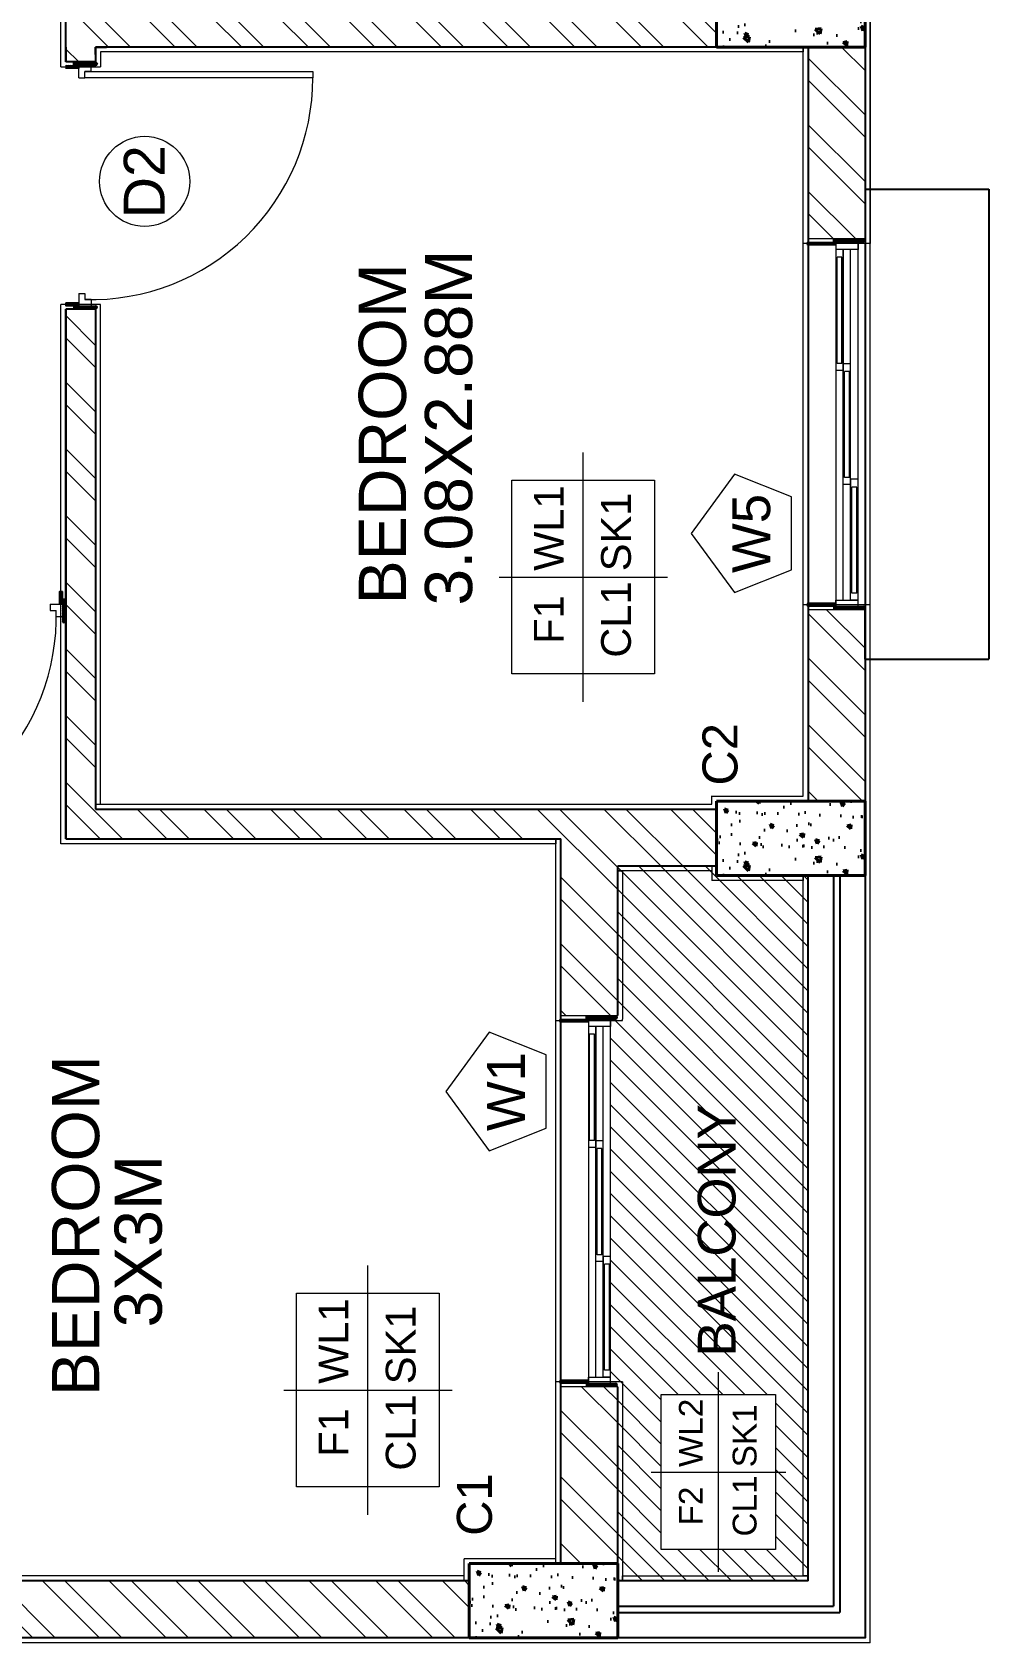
# Model space of a CAD drawing. Header units: millimetres. Extents: x 90 to 321, y 179 to 304.
# Drawn here: x 127.03 to 130.9, y 210.39 to 216.9 of the extents above; entities that cross this region are included whole.
import ezdxf

# ---------------------------------------------------------------- set-up
doc = ezdxf.new("R2010")
doc.units = ezdxf.units.MM
for name, pattern in [('DASHDOTX2', [50.8, 25.4, -12.7, 0, -12.7]), ('DASHED2', [9.525, 6.35, -3.175]), ('HIDDEN2', [4.7625, 3.175, -1.5875])]:
    doc.linetypes.add(name, pattern=pattern)
for name, color, linetype, lineweight in [('CENTERLINE', 251, 'DASHDOTX2', 15), ('COLUMN', 7, 'Continuous', 40), ('DOOR', 7, 'Continuous', 20), ('HATCH', 250, 'Continuous', 13), ('LEVEL', 251, 'Continuous', 13), ('NAMES', 252, 'Continuous', 15), ('PLASTER', 252, 'Continuous', 15)]:
    doc.layers.add(name, color=color, linetype=linetype, lineweight=lineweight)
doc.styles.get("Standard").update_dxf_attribs({"font": 'arial.ttf'})

msp = doc.modelspace()

# ---------------------------------------------------------------- hatches: boundary and pattern name
h = msp.add_hatch()
h.set_pattern_fill('ANSI31', color=256, scale=0.002, angle=90)
h.set_pattern_definition([(135, (203.481802, 15.834648), (-0.00449012806, -0.00449012806), [])])
h.paths.add_polyline_path([(127.28966, 215.79641, -1), (127.28966, 215.78441), (127.19869, 215.78441), (127.19869, 215.79641)])
h.paths.add_polyline_path([(127.22046, 215.80841), (127.22046, 215.79641), (127.19869, 215.79641), (127.1686, 215.79641), (127.1686, 215.80841)])
h.paths.add_polyline_path([(127.28966, 216.77965, -1), (127.28966, 216.76765), (127.19869, 216.76765), (127.19869, 216.77965)])
h.paths.add_polyline_path([(127.22046, 216.76765), (127.22046, 216.75565), (127.1686, 216.75565), (127.1686, 216.76765)])
h = msp.add_hatch()
h.set_pattern_fill('ANSI31', color=256, scale=0.002, angle=180)
h.set_pattern_definition([(225, (327.115984, 290.9551694), (0.00449012806, -0.00449012806), [])])
h.paths.add_polyline_path([(127.15422, 214.52091, 1), (127.16622, 214.52091), (127.16622, 214.61188), (127.15422, 214.61188)])
h.paths.add_polyline_path([(127.14222, 214.59011), (127.15422, 214.59011), (127.15422, 214.61188), (127.15422, 214.64197), (127.14222, 214.64197)])
h.paths.add_polyline_path([(126.17098, 214.52091, 1), (126.18298, 214.52091), (126.18298, 214.61188), (126.17098, 214.61188)])
h.paths.add_polyline_path([(126.18298, 214.59011), (126.19498, 214.59011), (126.19498, 214.64197), (126.18298, 214.64197)])
at = {"layer": 'COLUMN'}
h = msp.add_hatch(dxfattribs=at)
h.set_pattern_fill('AR-CONC', color=256, scale=0.001, angle=90)
h.set_pattern_definition([(140, (148.643, 144.76601), (0.0159391, 0.18218467), [0.01905, -0.20955]), (85, (148.643, 144.766), (-0.19105685, -0.0352434), [0.01524, -0.1676406]), (190.45144, (148.64433, 144.7812), (-0.17511775, 0.14694125), [0.01619, -0.17809024]), (136.1842, (148.5922, 144.766), (0.0420423, 0.27107904), [0.028575, -0.314325]), (186.63556, (148.5957, 144.7886), (-0.2474261, 0.2374041), [0.024285, -0.2671356]), (81.18415, (148.5922, 144.766), (-0.2474261, 0.2374041), [0.02286, -0.2514597]), (111, (148.6049, 144.79141), (0.1022652, 0.1516144), [0.01905, -0.20955]), (56, (148.6049, 144.7914), (-0.18418797, 0.06180203), [0.01524, -0.16764]), (161.45145, (148.61342, 144.80404), (-0.08192277, 0.2134164), [0.01619, -0.17808994]), (127.5, (148.643, 144.76601), (-0.08455504, 0.003088603), [0, -0.165608, 0, -0.17018, 0, -0.168275]), (97.5, (148.643, 144.76601), (-0.10018057, 0.06681966), [0, -0.097028, 0, -0.161798, 0, -0.064135]), (57.5, (148.643, 144.70937), (0.005728744, 0.135590595), [0, -0.0635, 0, -0.19812, 0, -0.26289]), (47.5, (148.643, 144.68397), (-0.0254265, 0.14812918), [0, -0.08255, 0, -0.131572, 0, -0.18669])])
h.paths.add_polyline_path([(129.7986, 217.14215), (129.7986, 216.84215), (130.3986, 216.84215), (130.3986, 217.14215)])
h = msp.add_hatch(dxfattribs=at)
h.set_pattern_fill('AR-CONC', color=256, scale=0.001, angle=90)
h.set_pattern_definition([(140, (148.643, 141.41758), (0.0159391, 0.18218467), [0.01905, -0.20955]), (85, (148.643, 141.41758), (-0.19105685, -0.0352434), [0.01524, -0.1676406]), (190.45144, (148.64433, 141.43276), (-0.17511775, 0.14694125), [0.01619, -0.17809024]), (136.1842, (148.5922, 141.41758), (0.0420423, 0.27107904), [0.028575, -0.314325]), (186.63556, (148.5957, 141.44017), (-0.2474261, 0.2374041), [0.024285, -0.2671356]), (81.18415, (148.5922, 141.41758), (-0.2474261, 0.2374041), [0.02286, -0.2514597]), (111, (148.6049, 141.44298), (0.1022652, 0.1516144), [0.01905, -0.20955]), (56, (148.6049, 141.44298), (-0.18418797, 0.06180203), [0.01524, -0.16764]), (161.45145, (148.61342, 141.45562), (-0.08192277, 0.2134164), [0.01619, -0.17808994]), (127.5, (148.643, 141.41758), (-0.08455504, 0.003088603), [0, -0.165608, 0, -0.17018, 0, -0.168275]), (97.5, (148.643, 141.41758), (-0.10018057, 0.06681966), [0, -0.097028, 0, -0.161798, 0, -0.064135]), (57.5, (148.643, 141.36094), (0.005728744, 0.135590595), [0, -0.0635, 0, -0.19812, 0, -0.26289]), (47.5, (148.643, 141.33554), (-0.0254265, 0.14812918), [0, -0.08255, 0, -0.131572, 0, -0.18669])])
h.paths.add_polyline_path([(129.7986, 213.79372), (129.7986, 213.49372), (130.3986, 213.49372), (130.3986, 213.79372)])
h = msp.add_hatch(dxfattribs=at)
h.set_pattern_fill('AR-CONC', color=256, scale=0.001, angle=90)
h.set_pattern_definition([(140, (147.643, 138.33601), (0.0159391, 0.18218467), [0.01905, -0.20955]), (85, (147.643, 138.336), (-0.19105685, -0.0352434), [0.01524, -0.1676406]), (190.45144, (147.64433, 138.3512), (-0.17511775, 0.14694125), [0.01619, -0.17809024]), (136.1842, (147.5922, 138.336), (0.0420423, 0.27107904), [0.028575, -0.314325]), (186.63556, (147.5957, 138.3586), (-0.2474261, 0.2374041), [0.024285, -0.2671356]), (81.18415, (147.5922, 138.336), (-0.2474261, 0.2374041), [0.02286, -0.2514597]), (111, (147.6049, 138.36141), (0.1022652, 0.1516144), [0.01905, -0.20955]), (56, (147.6049, 138.3614), (-0.18418797, 0.06180203), [0.01524, -0.16764]), (161.45145, (147.61342, 138.37404), (-0.08192277, 0.2134164), [0.01619, -0.17808994]), (127.5, (147.643, 138.33601), (-0.08455504, 0.003088603), [0, -0.165608, 0, -0.17018, 0, -0.168275]), (97.5, (147.643, 138.33601), (-0.10018057, 0.06681966), [0, -0.097028, 0, -0.161798, 0, -0.064135]), (57.5, (147.643, 138.27937), (0.005728744, 0.135590595), [0, -0.0635, 0, -0.19812, 0, -0.26289]), (47.5, (147.643, 138.25397), (-0.0254265, 0.14812918), [0, -0.08255, 0, -0.131572, 0, -0.18669])])
h.paths.add_polyline_path([(129.3986, 210.71215), (128.7986, 210.71215), (128.7986, 210.41215), (129.3986, 210.41215)])
at = {"layer": 'DOOR'}
h = msp.add_hatch(dxfattribs=at)
h.set_pattern_fill('ANSI31', color=256, scale=0.001, angle=90)
h.set_pattern_definition([(135, (209.6450184, 53.6449708), (-0.00224506403, -0.00224506403), [])])
h.paths.add_polyline_path([(130.39153, 214.58207, -1), (130.39153, 214.57007), (130.27102, 214.57007), (130.27102, 214.58207)])
h.paths.add_polyline_path([(130.28018, 214.59407), (130.28018, 214.58207), (130.16883, 214.58207, -1), (130.16883, 214.59407)])
h.paths.add_polyline_path([(130.39153, 216.0658, -1), (130.39153, 216.0538), (130.27102, 216.0538), (130.27102, 216.0658)])
h.paths.add_polyline_path([(130.28018, 216.0538), (130.28018, 216.0418), (130.16883, 216.0418, -1), (130.16883, 216.0538)])
h = msp.add_hatch(dxfattribs=at)
h.set_pattern_fill('ANSI31', color=256, scale=0.001, angle=90)
h.set_pattern_definition([(135, (208.6450184, 50.5041842), (-0.00224506403, -0.00224506403), [])])
h.paths.add_polyline_path([(129.39153, 211.44129, -1), (129.39153, 211.42929), (129.27102, 211.42929), (129.27102, 211.44129)])
h.paths.add_polyline_path([(129.28018, 211.45329), (129.28018, 211.44129), (129.16883, 211.44129, -1), (129.16883, 211.45329)])
h.paths.add_polyline_path([(129.39153, 212.92501, -1), (129.39153, 212.91301), (129.27102, 212.91301), (129.27102, 212.92501)])
h.paths.add_polyline_path([(129.28018, 212.91301), (129.28018, 212.90101), (129.16883, 212.90101, -1), (129.16883, 212.91301)])
at = {"layer": 'HATCH'}
h = msp.add_hatch(dxfattribs=at)
h.set_pattern_fill('ANSI32', color=256, scale=0.02, angle=90)
h.set_pattern_definition([(135, (194.2038, -317.71355), (-0.13470384, -0.13470384), []), (135, (194.2038, -317.62375), (-0.13470384, -0.13470384), [])])
h.paths.add_polyline_path([(119.90235, 217.86754), (119.90235, 217.63754), (124.2486, 217.63754), (124.2486, 217.86754)])
h.paths.add_polyline_path([(124.6186, 217.63754), (124.6186, 210.71215), (124.8486, 210.71215), (124.8486, 212.84215), (125.1486, 212.84215), (125.1486, 213.07215), (124.8486, 213.07215), (124.84857, 214.41215), (125.1486, 214.41211), (125.1486, 214.64211), (124.8486, 214.64215), (124.8486, 216.84215), (125.20942, 216.84215), (126.0486, 216.84197), (126.0486, 216.77239), (126.1686, 216.77239), (126.1686, 216.96197), (124.8486, 216.96215), (124.8486, 217.63754)])
h.paths.add_polyline_path([(126.0486, 215.97239), (126.0486, 214.64197), (125.7486, 214.64202), (125.7486, 214.41202), (125.9386, 214.41199), (125.9386, 213.07215), (125.7486, 213.07215), (125.7486, 212.84215), (126.0486, 212.84215), (126.04883, 212.77184), (126.1686, 212.77184), (126.1686, 215.97239), (126.05583, 215.97239)], flags=17)
h.paths.add_polyline_path([(127.2886, 213.76215), (127.2886, 215.78203), (127.1686, 215.78203), (127.1686, 213.64215), (129.1686, 213.64215), (129.1686, 212.92715), (129.3986, 212.92715), (129.3986, 213.53215), (129.7986, 213.53215), (129.7986, 213.76215)])
h.paths.add_polyline_path([(130.1686, 214.56794), (130.1686, 213.79372), (130.3986, 213.79372), (130.3986, 214.56794)])
h.paths.add_polyline_path([(130.1686, 216.84215), (130.1686, 216.06794), (130.3986, 216.06794), (130.3986, 216.84215)])
h.paths.add_polyline_path([(127.2886, 216.96215), (127.2886, 217.36215), (127.2886, 217.45927), (127.1686, 217.45927), (127.1686, 216.84215), (127.1686, 216.78203), (127.2886, 216.78203), (127.2886, 216.81203), (127.2886, 216.84215), (127.33265, 216.84215), (129.7986, 216.84215), (129.7986, 216.96215)])
h.paths.add_polyline_path([(130.1686, 217.68108), (130.1686, 217.14215), (130.3986, 217.14215), (130.3986, 217.68108)])
h.paths.add_polyline_path([(130.1686, 219.45215), (129.3986, 219.45215), (129.3986, 219.97471), (129.1686, 219.97471), (129.1686, 219.34215), (127.1686, 219.34215), (127.1686, 218.45927), (127.2886, 218.45927), (127.2886, 219.22215), (129.1686, 219.22215), (130.1686, 219.22215), (130.1686, 218.68322), (130.3986, 218.68322), (130.3986, 219.34215), (130.3986, 219.45215)])
h.paths.add_polyline_path([(129.1686, 211.42715), (129.1686, 210.71215), (129.3986, 210.71215), (129.3986, 211.42715)])
h.paths.add_polyline_path([(126.1686, 210.64215), (126.1686, 211.97184), (126.05583, 211.97184), (126.0486, 210.64215), (125.2186, 210.64215), (125.2186, 210.41215), (128.7986, 210.41215), (128.7986, 210.64215)])
h.paths.add_polyline_path([(124.6186, 220.59754), (124.6186, 217.93754), (124.8486, 217.93754), (124.8486, 220.59754)])
h.paths.add_polyline_path([(124.6186, 221.74233), (124.6186, 221.19754), (124.8486, 221.19754), (124.8486, 221.74233)])
h.paths.add_polyline_path([(129.3986, 223.07215), (129.3986, 222.84238), (130.3986, 222.84238), (130.3986, 223.07215)])
h.paths.add_polyline_path([(127.2886, 226.69238), (127.2886, 227.45526), (127.1686, 227.45526), (127.1686, 226.57238), (129.1686, 226.57238), (129.1686, 225.93982), (129.3986, 225.93982), (129.3986, 226.46238), (129.7986, 226.46238), (129.7986, 226.69238), (129.1686, 226.69238)])
h.paths.add_polyline_path([(129.1686, 223.73982), (129.1686, 223.10727), (129.3986, 223.10727), (129.3986, 223.73982)])
h.paths.add_polyline_path([(129.1686, 222.80727), (129.1686, 222.17471), (129.3986, 222.17471), (129.3986, 222.80727)])
h.paths.add_polyline_path([(124.6186, 223.07233), (124.6186, 222.84233), (124.8486, 222.84233), (128.7986, 222.84216), (128.7986, 223.07238)])
h.paths.add_polyline_path([(124.6186, 228.50763), (124.6186, 225.31896), (124.8486, 225.31896), (124.8486, 228.50763)])
h.paths.add_polyline_path([(124.6186, 224.71896), (124.6186, 224.17233), (124.8486, 224.17233), (124.8486, 224.71896)])
at = {"layer": 'LEVEL'}
h = msp.add_hatch(dxfattribs=at)
h.set_pattern_fill('ANSI31', color=256, scale=0.02, angle=90)
h.set_pattern_definition([(135, (194.2038, -317.713555), (-0.0449012806, -0.0449012806), [])])
h.paths.add_polyline_path([(113.06788, 222.82754), (113.06788, 219.46766), (113.43788, 219.46766), (113.83788, 219.46766), (113.83788, 219.99677), (113.8663, 219.99677), (113.8663, 222.16849), (113.85369, 222.16849), (113.84495, 222.16849, -1), (113.84495, 222.18049), (113.83788, 222.18263), (113.83788, 222.82754)])
h.paths.add_polyline_path([(113.64765, 220.36096), (113.64765, 219.7347), (113.18603, 219.7347), (113.18603, 220.36096)], flags=16)
h.paths.add_polyline_path([(113.06788, 226.44754), (113.06788, 223.08766), (113.83788, 223.08766), (113.83788, 223.1076), (113.83788, 223.73257), (113.84495, 223.73471, -1), (113.84495, 223.74671), (113.8663, 223.74671), (113.8663, 225.91843), (113.84495, 225.91843, -1), (113.84495, 225.93043), (113.83788, 225.93257), (113.83788, 226.44754)])
h.paths.add_polyline_path([(113.64203, 224.02088), (113.64203, 223.39461), (113.18041, 223.39461), (113.18041, 224.02088)], flags=16)
h.paths.add_polyline_path([(129.7986, 213.49372), (129.7986, 213.53215), (129.3986, 213.53215), (129.3986, 212.92715), (129.39153, 212.92501, -1), (129.39153, 212.91301), (129.37018, 212.91301), (129.37018, 212.88301), (129.37018, 211.44129), (129.39153, 211.44129, -1), (129.39153, 211.42929), (129.3986, 211.42715), (129.3986, 210.64215), (130.1686, 210.64215), (130.1686, 213.49372)])
h.paths.add_polyline_path([(130.03662, 211.3955), (130.03662, 210.76923), (129.57501, 210.76923), (129.57501, 211.3955)], flags=16)
h.paths.add_polyline_path([(129.3986, 222.84238), (129.3986, 222.80727), (129.3986, 222.17471), (129.39153, 222.17257, -1), (129.39153, 222.16057), (129.37018, 222.16057), (129.37018, 219.98885), (129.39153, 219.98885, -0.4142136), (129.39753, 219.98285), (129.3986, 220.04727), (129.3986, 219.45215), (130.1686, 219.45215), (130.1686, 222.84238)])
h.paths.add_polyline_path([(130.03135, 220.26458), (130.03135, 219.63831), (129.56973, 219.63831), (129.56973, 220.26458)], flags=16)
h.paths.add_polyline_path([(129.7986, 226.46238), (129.3986, 226.46238), (129.3986, 225.93982), (129.39153, 225.93769, -1), (129.39153, 225.92569), (129.37018, 225.92569), (129.37018, 223.75396), (129.39153, 223.75396, -1), (129.39153, 223.74196), (129.3986, 223.73982), (129.3986, 223.07215), (130.1686, 223.07215), (130.1686, 226.46238)])
h.paths.add_polyline_path([(130.04238, 223.95483), (130.04238, 223.32856), (129.58076, 223.32856), (129.58076, 223.95483)], flags=16)
h.paths.add_polyline_path([(129.3986, 235.27238), (129.3986, 235.20238), (129.3986, 234.48738), (129.39153, 234.48524, -1), (129.39153, 234.47324), (129.37018, 234.47324), (129.37018, 233.00152), (129.38279, 233.00152), (129.39153, 233.00152, -1), (129.39153, 232.98952), (129.3986, 232.98738), (129.3986, 232.38238), (129.7986, 232.38238), (129.7986, 232.42256), (130.1686, 232.42256), (130.1686, 235.27238)])
h.paths.add_polyline_path([(130.01513, 233.18982), (130.01513, 232.56356), (129.55352, 232.56356), (129.55352, 233.18982)], flags=16)
h.paths.add_polyline_path([(129.96485, 232.87086), (129.96485, 233.17453), (129.81567, 233.17453), (129.81567, 232.87086)], flags=8)
h.paths.add_polyline_path([(129.96485, 232.59132), (129.96485, 232.88751), (129.81567, 232.88751), (129.81567, 232.59132)], flags=8)
h.paths.add_polyline_path([(129.74505, 232.87272), (129.74505, 233.19725), (129.6002, 233.19725), (129.6002, 232.87272)], flags=24)
h.paths.add_polyline_path([(129.74505, 232.63673), (129.74505, 232.84181), (129.6002, 232.84181), (129.6002, 232.63673)], flags=8)
h.paths.add_polyline_path([(129.91719, 233.29158), (129.91719, 234.39086), (129.68001, 234.39086), (129.68001, 233.29158)], flags=24)

# ---------------------------------------------------------------- linework, layer by layer
for p, q in [((130.3986, 217.68108), (130.3986, 216.06794)), ((127.1686, 216.84215), (127.1686, 217.45927)), ((127.1686, 216.78203), (127.1686, 216.84215)), ((127.1686, 216.84215), (127.1686, 216.78203)), ((127.2886, 216.78203), (127.1686, 216.78203)), ((130.1686, 216.84215), (127.2886, 216.84215)), ((127.2886, 216.84215), (127.2886, 216.78203)), ((127.2886, 216.81203), (127.2886, 216.84215)), ((127.2886, 216.84215), (127.33265, 216.84215)), ((127.2886, 216.81203), (127.2886, 216.78203)), ((130.1686, 216.84215), (130.1686, 213.79372)), ((127.1686, 213.64215), (127.1686, 215.78203)), ((127.1686, 215.78203), (127.1686, 213.64215)), ((127.2886, 215.78203), (127.1686, 215.78203)), ((127.2886, 215.78203), (127.2886, 213.76215)), ((130.3986, 214.56794), (130.3986, 210.41215)), ((130.3986, 214.36794), (130.3986, 214.56794)), ((127.2886, 213.76215), (129.7986, 213.76215)), ((129.83018, 213.76215), (129.8316, 213.76215)), ((127.1686, 213.64215), (129.1686, 213.64215)), ((129.1686, 210.71215), (129.1686, 213.64215)), ((129.3986, 213.53215), (129.7986, 213.53215)), ((129.3986, 212.92715), (129.3986, 213.53215)), ((129.90762, 213.53215), (129.93078, 213.53215)), ((130.1686, 210.64215), (130.1686, 213.49372)), ((130.1686, 213.49372), (130.3986, 213.49372)), ((130.2711, 213.49372), (130.2961, 213.49372)), ((130.2711, 213.49372), (130.2711, 210.53965)), ((130.2961, 213.49372), (130.2961, 210.51465)), ((129.3986, 210.41215), (129.3986, 211.42715)), ((128.7986, 210.64215), (126.1686, 210.64215)), ((130.1686, 210.64215), (129.3986, 210.64215)), ((129.3986, 210.51465), (129.3986, 210.53965)), ((129.3986, 210.53965), (130.2711, 210.53965)), ((129.3986, 210.51465), (130.2961, 210.51465)), ((129.3986, 210.41215), (124.6186, 210.41215)), ((130.3986, 210.41215), (129.3986, 210.41215))]:
    msp.add_line(p, q)
at = {"linetype": 'HIDDEN2'}
for p, q in [((130.3986, 216.26794), (130.8986, 216.26794)), ((130.8986, 216.26794), (130.8986, 214.36794)), ((130.3986, 214.36794), (130.8986, 214.36794))]:
    msp.add_line(p, q, dxfattribs=at)
at = {"color": 2, "true_color": 0xf1eb1f}
msp.add_lwpolyline([(112.83788, 232.42256), (117.29788, 232.42256), (117.29788, 230.03722), (118.6186, 230.03722), (118.6186, 227.09688), (122.8486, 227.10789), (122.8486, 224.94896), (124.6186, 224.94896), (124.6186, 235.50256), (130.3986, 235.50238), (130.3986, 210.41215), (124.6186, 210.41215), (124.6186, 217.63754), (118.6186, 217.63754), (118.6186, 215.8581), (117.29788, 215.8581), (117.29788, 213.49372), (112.83788, 213.49372), (112.83788, 232.42256)], dxfattribs=at)
at = {"layer": 'COLUMN'}
for p, q in [((129.7986, 217.14215), (129.7986, 216.84215)), ((130.3986, 216.84215), (130.3986, 217.14215)), ((129.7986, 216.84215), (130.3986, 216.84215)), ((129.7986, 213.79372), (129.7986, 213.49372)), ((130.3986, 213.79372), (129.7986, 213.79372)), ((130.3986, 213.49372), (130.3986, 213.79372)), ((129.7986, 213.49372), (130.3986, 213.49372)), ((128.7986, 210.71215), (128.7986, 210.41215)), ((129.3986, 210.71215), (128.7986, 210.71215)), ((129.3986, 210.41215), (129.3986, 210.71215)), ((128.7986, 210.41215), (129.3986, 210.41215))]:
    msp.add_line(p, q, dxfattribs=at)
at = {"layer": 'DOOR'}
for p, q in [((127.1686, 216.76765), (127.28966, 216.76765)), ((127.1686, 216.76765), (127.1686, 216.75565)), ((127.22046, 216.75565), (127.1686, 216.75565)), ((127.19869, 216.77965), (127.28966, 216.77965)), ((127.19869, 216.76765), (127.19869, 216.77965)), ((127.22046, 216.71765), (127.22046, 216.76765)), ((127.22046, 216.76765), (127.22046, 216.75565)), ((127.22046, 216.71765), (127.24546, 216.71765)), ((127.24546, 216.71765), (127.24546, 216.74265)), ((127.27046, 216.74265), (127.24546, 216.74265)), ((127.24546, 216.74265), (128.16646, 216.74265)), ((128.16646, 216.71765), (127.24546, 216.71765)), ((127.27046, 216.74265), (127.27046, 216.76765)), ((128.16646, 216.74265), (128.16646, 216.71765)), ((130.1686, 216.06794), (130.3986, 216.06794)), ((130.27102, 216.0658), (130.39153, 216.0658)), ((130.27102, 216.0538), (130.27102, 216.0658)), ((130.16883, 216.0538), (130.39153, 216.0538)), ((130.28018, 216.0418), (130.16883, 216.0418)), ((130.28018, 216.0538), (130.28018, 214.58207)), ((130.37018, 216.0238), (130.28018, 216.0238)), ((130.28018, 216.0238), (130.28018, 215.9838)), ((130.29279, 216.0538), (130.38279, 216.0538)), ((130.31018, 214.60707), (130.31018, 216.0238)), ((130.31018, 216.0238), (130.31018, 215.5238)), ((130.34018, 214.60707), (130.34018, 216.0238)), ((130.37018, 214.58207), (130.37018, 216.0538)), ((130.37018, 216.0538), (130.37018, 216.0238)), ((130.28018, 215.9838), (130.28518, 215.9838)), ((130.28518, 215.56322), (130.28518, 215.99263)), ((130.30518, 215.99263), (130.28518, 215.99263)), ((130.30518, 215.56322), (130.30518, 215.99263)), ((130.30518, 215.9838), (130.31018, 215.9838)), ((127.22046, 215.80841), (127.1686, 215.80841)), ((127.1686, 215.79641), (127.1686, 215.80841)), ((127.22046, 215.84641), (127.22046, 215.79641)), ((127.22046, 215.84641), (127.24546, 215.84641)), ((127.22046, 215.79641), (127.22046, 215.80841)), ((127.24546, 215.84641), (127.24546, 215.82141)), ((127.27046, 215.82141), (127.24546, 215.82141)), ((127.27046, 215.82141), (127.27046, 215.79641)), ((127.1686, 215.79641), (127.28966, 215.79641)), ((127.19869, 215.79641), (127.19869, 215.78441)), ((127.19869, 215.78441), (127.28966, 215.78441)), ((130.28018, 215.57602), (130.28518, 215.57602)), ((130.28018, 215.57602), (130.28018, 215.53602)), ((130.30518, 215.56322), (130.28518, 215.56322)), ((130.30518, 215.57602), (130.31018, 215.57602)), ((130.34018, 215.56221), (130.31018, 215.56221)), ((130.34018, 215.10707), (130.34018, 215.60707)), ((130.28018, 215.53602), (130.31018, 215.53602)), ((130.31018, 215.52221), (130.31518, 215.52221)), ((130.31518, 215.10164), (130.31518, 215.53105)), ((130.33518, 215.53105), (130.31518, 215.53105)), ((130.33518, 215.10164), (130.33518, 215.53105)), ((130.33518, 215.52221), (130.34018, 215.52221)), ((130.31018, 215.07444), (130.31018, 215.11444)), ((130.31018, 215.11444), (130.31518, 215.11444)), ((130.33518, 215.10164), (130.31518, 215.10164)), ((130.33518, 215.11444), (130.34018, 215.11444)), ((130.37018, 215.09485), (130.34018, 215.09485)), ((130.34018, 215.09485), (130.34018, 215.07485)), ((130.34018, 215.09485), (130.34018, 215.05485)), ((130.37018, 214.60707), (130.37018, 215.10707)), ((130.34018, 215.07444), (130.31018, 215.07444)), ((130.34018, 215.05485), (130.34518, 215.05485)), ((130.34518, 214.63428), (130.34518, 215.06369)), ((130.36518, 215.06369), (130.34518, 215.06369)), ((130.36518, 214.63428), (130.36518, 215.06369)), ((130.36518, 215.05485), (130.37018, 215.05485)), ((127.14222, 214.59011), (127.14222, 214.64197)), ((127.15422, 214.64197), (127.14222, 214.64197)), ((127.15422, 214.64197), (127.15422, 214.52091)), ((127.1686, 214.49197), (127.1686, 214.64197)), ((130.34018, 214.60707), (130.34018, 214.64707)), ((130.34018, 214.64707), (130.34518, 214.64707)), ((130.36518, 214.63428), (130.34518, 214.63428)), ((130.36518, 214.64707), (130.37018, 214.64707)), ((130.37018, 214.60707), (130.37018, 214.65707)), ((127.10422, 214.59011), (127.15422, 214.59011)), ((127.10422, 214.59011), (127.10422, 214.56511)), ((127.15422, 214.59011), (127.14222, 214.59011)), ((127.15422, 214.61188), (127.16622, 214.61188)), ((127.16622, 214.61188), (127.16622, 214.52091)), ((130.3986, 214.56794), (130.1686, 214.56794)), ((130.28018, 214.59407), (130.16883, 214.59407)), ((130.16883, 214.58207), (130.39153, 214.58207)), ((130.27102, 214.58207), (130.27102, 214.57007)), ((130.27102, 214.57007), (130.39153, 214.57007)), ((130.28018, 214.58207), (130.28018, 214.60707)), ((130.28018, 214.60707), (130.37018, 214.60707)), ((130.28018, 214.60707), (130.31018, 214.60707)), ((130.28018, 214.58207), (130.37018, 214.58207)), ((130.34018, 214.60707), (130.34018, 214.62707)), ((130.37018, 214.60707), (130.34018, 214.60707)), ((127.10422, 214.56511), (127.12922, 214.56511)), ((127.12922, 214.54011), (127.12922, 214.56511)), ((127.12922, 214.54011), (127.15422, 214.54011)), ((129.1686, 212.92715), (129.3986, 212.92715)), ((129.16883, 212.91301), (129.39153, 212.91301)), ((129.28018, 212.90101), (129.16883, 212.90101)), ((129.27102, 212.92501), (129.39153, 212.92501)), ((129.27102, 212.91301), (129.27102, 212.92501)), ((129.28018, 212.91301), (129.28018, 211.44129)), ((129.37018, 212.88301), (129.28018, 212.88301)), ((129.28018, 212.88301), (129.28018, 212.84301)), ((129.29279, 212.91301), (129.38279, 212.91301)), ((129.31018, 211.46629), (129.31018, 212.88301)), ((129.31018, 212.88301), (129.31018, 212.38301)), ((129.34018, 211.46629), (129.34018, 212.88301)), ((129.37018, 211.44129), (129.37018, 212.91301)), ((129.37018, 212.91301), (129.37018, 212.88301)), ((129.28018, 212.84301), (129.28518, 212.84301)), ((129.28518, 212.42244), (129.28518, 212.85185)), ((129.30518, 212.85185), (129.28518, 212.85185)), ((129.30518, 212.42244), (129.30518, 212.85185)), ((129.30518, 212.84301), (129.31018, 212.84301)), ((129.28018, 212.43524), (129.28518, 212.43524)), ((129.28018, 212.43524), (129.28018, 212.39524)), ((129.30518, 212.42244), (129.28518, 212.42244)), ((129.30518, 212.43524), (129.31018, 212.43524)), ((129.34018, 212.42143), (129.31018, 212.42143)), ((129.34018, 211.96629), (129.34018, 212.46629)), ((129.28018, 212.39524), (129.31018, 212.39524)), ((129.31018, 212.38143), (129.31518, 212.38143)), ((129.31518, 211.96085), (129.31518, 212.39026)), ((129.33518, 212.39026), (129.31518, 212.39026)), ((129.33518, 211.96085), (129.33518, 212.39026)), ((129.33518, 212.38143), (129.34018, 212.38143)), ((129.31018, 211.93365), (129.31018, 211.97365)), ((129.31018, 211.97365), (129.31518, 211.97365)), ((129.33518, 211.97365), (129.34018, 211.97365)), ((129.37018, 211.46629), (129.37018, 211.96629)), ((129.34018, 211.93365), (129.31018, 211.93365)), ((129.33518, 211.96085), (129.31518, 211.96085)), ((129.37018, 211.95406), (129.34018, 211.95406)), ((129.34018, 211.95406), (129.34018, 211.93406)), ((129.34018, 211.95406), (129.34018, 211.91406)), ((129.34018, 211.91406), (129.34518, 211.91406)), ((129.34518, 211.49349), (129.34518, 211.9229)), ((129.36518, 211.9229), (129.34518, 211.9229)), ((129.36518, 211.49349), (129.36518, 211.9229)), ((129.36518, 211.91406), (129.37018, 211.91406)), ((129.37018, 211.46629), (129.37018, 211.51629)), ((129.28018, 211.45329), (129.16883, 211.45329)), ((129.28018, 211.44129), (129.28018, 211.46629)), ((129.28018, 211.46629), (129.37018, 211.46629)), ((129.28018, 211.46629), (129.31018, 211.46629)), ((129.34018, 211.46629), (129.34018, 211.50629)), ((129.34018, 211.50629), (129.34518, 211.50629)), ((129.34018, 211.46629), (129.34018, 211.48629)), ((129.37018, 211.46629), (129.34018, 211.46629)), ((129.36518, 211.49349), (129.34518, 211.49349)), ((129.36518, 211.50629), (129.37018, 211.50629)), ((129.3986, 211.42715), (129.1686, 211.42715)), ((129.16883, 211.44129), (129.39153, 211.44129)), ((129.27102, 211.44129), (129.27102, 211.42929)), ((129.27102, 211.42929), (129.39153, 211.42929)), ((129.28018, 211.44129), (129.37018, 211.44129))]:
    msp.add_line(p, q, dxfattribs=at)
at = {"layer": 'DOOR', "linetype": 'DASHED2'}
for centre, start, end in [((127.26989, 216.71765), 268.438902, 0), ((126.23298, 214.54068), 270, 1.561098)]:
    msp.add_arc(centre, 0.89657, start, end, dxfattribs=at)
at = {"layer": 'DOOR'}
for centre, start, end in [((127.28966, 216.77365), 270, 90), ((130.39153, 216.0598), 270, 90), ((130.16883, 216.0478), 90, 270), ((127.28966, 215.79041), 270, 90), ((130.16883, 214.58807), 90, 270), ((130.39153, 214.57607), 270, 90), ((127.16022, 214.52091), 180, 0), ((129.16883, 212.90701), 90, 270), ((129.39153, 212.91901), 270, 90), ((129.16883, 211.44729), 90, 270), ((129.39153, 211.43529), 270, 90)]:
    msp.add_arc(centre, 0.006, start, end, dxfattribs=at)
at = {"layer": 'LEVEL'}
for points in [[(129.69604, 214.87649), (129.87018, 214.63681), (130.10155, 214.72836), (130.10155, 215.02463), (129.87018, 215.11618)], [(128.70458, 212.62087), (128.87872, 212.38118), (129.11008, 212.47273), (129.11008, 212.769), (128.87872, 212.86055)]]:
    msp.add_lwpolyline(points, close=True, dxfattribs=at)
msp.add_circle((127.48656, 216.29906), 0.18223, dxfattribs=at)
at = {"layer": 'NAMES'}
for p, q in [((129.25937, 214.19588), (129.25937, 215.20352)), ((128.9192, 214.6997), (129.59953, 214.6997)), ((128.38911, 210.90976), (128.38911, 211.9174)), ((129.80582, 210.67931), (129.80582, 211.48542)), ((128.04894, 211.41358), (128.72927, 211.41358)), ((129.53369, 211.08237), (130.07795, 211.08237))]:
    msp.add_line(p, q, dxfattribs=at)
for points in [[(128.97086, 214.30828), (128.97086, 215.09112), (129.54788, 215.09112), (129.54788, 214.30828)], [(128.1006, 211.02216), (128.1006, 211.805), (128.67762, 211.805), (128.67762, 211.02216)], [(129.57501, 210.76923), (129.57501, 211.3955), (130.03662, 211.3955), (130.03662, 210.76923)]]:
    msp.add_lwpolyline(points, close=True, dxfattribs=at)
at = {"layer": 'PLASTER'}
for p, q in [((130.4186, 210.39215), (130.4186, 235.52238)), ((130.4186, 217.68108), (130.4186, 216.04794)), ((127.1486, 216.76203), (127.1486, 217.47927)), ((130.1486, 216.82215), (127.3086, 216.82215)), ((127.3086, 216.82215), (127.3086, 216.76203)), ((130.1486, 213.81372), (130.1486, 216.84215)), ((130.1486, 216.84215), (130.1486, 216.82215)), ((127.1486, 216.76203), (127.3086, 216.76203)), ((130.4186, 216.04794), (130.1486, 216.04794)), ((127.1486, 213.62215), (127.1486, 215.80095)), ((127.3086, 215.80095), (127.1486, 215.80095)), ((127.3086, 215.78095), (127.3086, 215.80095)), ((127.3086, 213.78215), (127.3086, 215.78095)), ((130.4186, 214.58794), (130.1486, 214.58794)), ((129.7786, 213.78215), (129.7786, 213.81489)), ((129.7786, 213.81372), (130.1486, 213.81372)), ((127.2886, 213.76215), (127.2886, 213.78215)), ((127.2886, 213.78215), (129.7786, 213.78215)), ((127.2886, 213.78215), (127.3086, 213.78215)), ((129.1486, 213.62215), (127.1486, 213.62215)), ((129.1486, 210.71215), (129.1486, 213.64215)), ((129.1486, 213.64215), (129.1486, 213.62215)), ((129.7986, 213.53215), (129.7786, 213.53215)), ((129.7786, 213.53215), (129.7786, 213.47372)), ((129.7786, 213.53215), (129.7786, 213.51215)), ((129.7786, 213.51215), (129.3986, 213.51215)), ((129.3986, 213.51215), (129.4186, 213.51215)), ((129.4186, 213.51215), (129.4186, 212.91242)), ((130.1486, 213.47372), (129.7786, 213.47372)), ((130.1486, 210.66215), (130.1486, 213.49372)), ((130.1486, 213.49372), (130.1486, 213.47372)), ((129.1486, 212.90715), (129.4186, 212.90715)), ((129.4186, 212.90715), (129.4186, 212.91242)), ((129.4186, 211.44715), (129.1486, 211.44715)), ((129.4186, 211.44715), (129.4186, 210.64215)), ((129.1486, 210.73215), (128.7786, 210.73215)), ((128.7786, 210.64215), (128.7786, 210.73215)), ((129.1486, 210.71215), (129.1486, 210.73215)), ((128.7786, 210.66215), (126.1886, 210.66215)), ((128.7786, 210.64215), (128.7786, 210.66215)), ((129.4186, 210.64215), (129.4186, 210.66215)), ((129.4186, 210.66215), (129.4386, 210.66215)), ((129.4386, 210.66215), (130.1686, 210.66215)), ((130.1686, 210.66215), (130.1486, 210.66215)), ((130.4186, 210.39215), (130.4186, 210.46837)), ((130.4186, 210.39215), (124.5986, 210.39215)), ((130.4186, 210.39215), (130.30794, 210.39215))]:
    msp.add_line(p, q, dxfattribs=at)

# ---------------------------------------------------------------- texts
at = {"layer": 'CENTERLINE', "linetype": 'ByBlock'}
for s, p in [('C2', (129.88277, 213.85711)), ('C1', (128.89019, 210.82439))]:
    msp.add_text(s, height=0.141395, rotation=90, dxfattribs=at).set_placement(p)
at = {"layer": 'LEVEL'}
for s, height, p in [('D2', 0.165525, (127.56778, 216.14978)), ('W5', 0.152609, (130.01499, 214.71614)), ('W1', 0.152609, (129.02353, 212.46051))]:
    msp.add_text(s, height=height, rotation=90, dxfattribs=at).set_placement(p)
at = {"layer": 'NAMES'}
for s, height, p in [('3.08X2.88M', 0.191005, (128.81049, 214.58474)), ('BEDROOM', 0.191005, (128.54301, 214.58975)), ('WL1', 0.120217, (129.1801, 214.72491)), ('SK1', 0.120217, (129.4519, 214.72349)), ('CL1', 0.120217, (129.4519, 214.37406)), ('F1', 0.120217, (129.1801, 214.42993)), ('BEDROOM', 0.191005, (127.30296, 211.38876)), ('BALCONY', 0.152804, (129.87506, 211.54923)), ('3X3M', 0.191005, (127.55603, 211.66653)), ('WL1', 0.120217, (128.30984, 211.43879)), ('SK1', 0.120217, (128.58164, 211.43737)), ('CL1', 0.120217, (128.58164, 211.08794)), ('F1', 0.120217, (128.30984, 211.14381)), ('WL2', 0.096173, (129.7424, 211.10254)), ('SK1', 0.096173, (129.95984, 211.1014)), ('CL1', 0.096173, (129.95984, 210.82186)), ('F2', 0.096173, (129.7424, 210.86655))]:
    msp.add_text(s, height=height, rotation=90, dxfattribs=at).set_placement(p)

doc.saveas('drawing.dxf')
